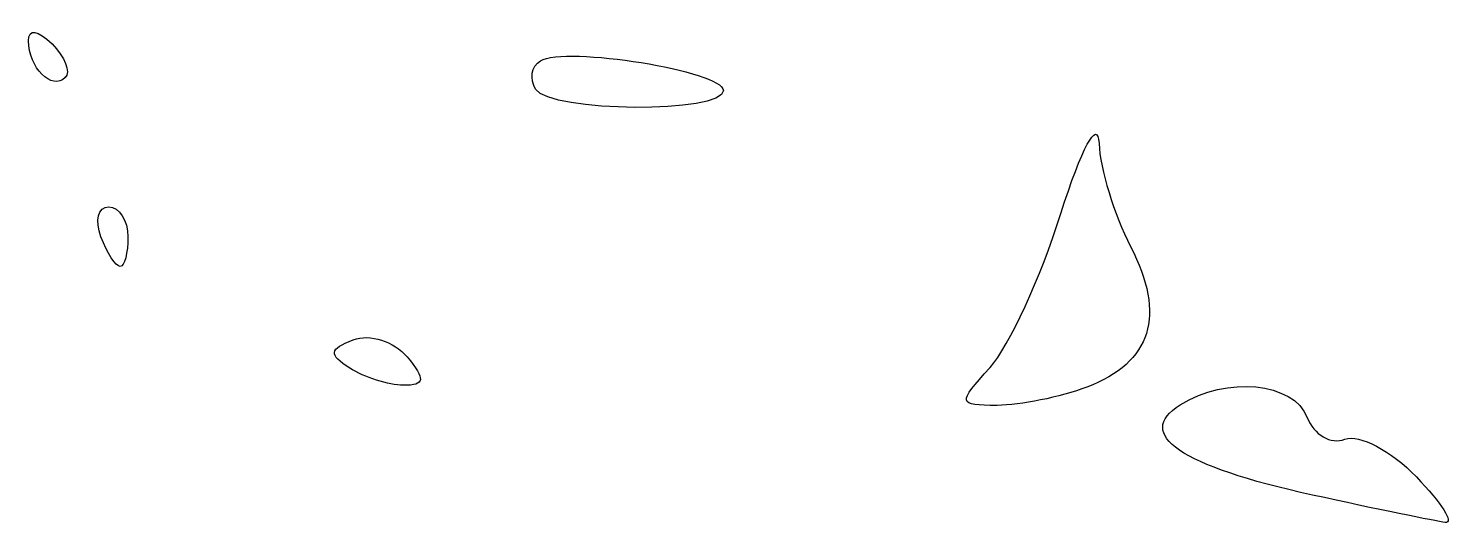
# Model space of a CAD drawing. Header units: centimetres. Extents: x -10.8 to 10.8, y -7.7 to 7.7.
# Drawn here: x -1.434 to 0.322, y -5.586 to -4.976 of the extents above; entities that cross this region are included whole.
import ezdxf

# ---------------------------------------------------------------- set-up
doc = ezdxf.new("R2010")
doc.units = ezdxf.units.CM
doc.header["$MEASUREMENT"] = 0
doc.layers.add('Layer 1', color=7, linetype='Continuous')

msp = doc.modelspace()

# ---------------------------------------------------------------- linework, layer by layer
at = {"layer": 'Layer 1'}
for points, knots in [([(-1.40459, -4.99496), (-1.42213, -4.97742), (-1.43352, -4.97597), (-1.43352, -4.99129), (-1.43352, -4.99129), (-1.43352, -5.02392), (-1.40461, -5.05284), (-1.38829, -5.03652), (-1.38829, -5.03652), (-1.38134, -5.02957), (-1.3887, -5.01087), (-1.40459, -4.99496)], [0, 0, 0, 0, 0.25, 0.25, 0.25, 0.25, 0.5, 0.5, 0.5, 0.5, 1, 1, 1, 1]), ([(-0.57778, -5.05238), (-0.57778, -5.02845), (-0.77255, -4.99688), (-0.80322, -5.01583), (-0.80322, -5.01583), (-0.81413, -5.02257), (-0.81673, -5.03833), (-0.80899, -5.05085), (-0.80899, -5.05085), (-0.79122, -5.07961), (-0.57778, -5.08102), (-0.57778, -5.05238)], [0, 0, 0, 0, 0.25, 0.25, 0.25, 0.25, 0.5, 0.5, 0.5, 0.5, 1, 1, 1, 1]), ([(-0.13017, -5.41775), (-0.05037, -5.38741), (-0.03248, -5.32959), (-0.07652, -5.24441), (-0.07652, -5.24441), (-0.09659, -5.20559), (-0.11402, -5.14853), (-0.11525, -5.11761), (-0.11525, -5.11761), (-0.11651, -5.08577), (-0.1369, -5.12328), (-0.16226, -5.20407), (-0.16226, -5.20407), (-0.18689, -5.28254), (-0.2261, -5.3678), (-0.24939, -5.39354), (-0.24939, -5.39354), (-0.28981, -5.43821), (-0.28942, -5.44033), (-0.24064, -5.44033), (-0.24064, -5.44033), (-0.21254, -5.44033), (-0.16283, -5.43017), (-0.13017, -5.41776), (-0.13017, -5.41776), (-0.13017, -5.41776), (-0.13017, -5.41775), (-0.13017, -5.41775)], [0, 0, 0, 0, 0.125, 0.125, 0.125, 0.125, 0.25, 0.25, 0.25, 0.25, 0.375, 0.375, 0.375, 0.375, 0.5, 0.5, 0.5, 0.5, 0.625, 0.625, 0.625, 0.625, 0.75, 0.75, 0.75, 0.75, 1, 1, 1, 1]), ([(-1.31106, -5.23251), (-1.31106, -5.21234), (-1.32172, -5.19584), (-1.33474, -5.19584), (-1.33474, -5.19584), (-1.34776, -5.19584), (-1.35209, -5.21234), (-1.34435, -5.23251), (-1.34435, -5.23251), (-1.33661, -5.25268), (-1.32595, -5.26918), (-1.32067, -5.26918), (-1.32067, -5.26918), (-1.31539, -5.26918), (-1.31106, -5.25268), (-1.31106, -5.23251)], [0, 0, 0, 0, 0.2, 0.2, 0.2, 0.2, 0.4, 0.4, 0.4, 0.4, 0.6, 0.6, 0.6, 0.6, 1, 1, 1, 1]), ([(-0.96737, -5.38066), (-0.98345, -5.36129), (-1.01322, -5.35182), (-1.03353, -5.35961), (-1.03353, -5.35961), (-1.06354, -5.37112), (-1.06435, -5.37766), (-1.03785, -5.39445), (-1.03785, -5.39445), (-1.01991, -5.40582), (-0.99014, -5.41529), (-0.97169, -5.4155), (-0.97169, -5.4155), (-0.94525, -5.41582), (-0.94433, -5.40841), (-0.96737, -5.38066)], [0, 0, 0, 0, 0.2, 0.2, 0.2, 0.2, 0.4, 0.4, 0.4, 0.4, 0.6, 0.6, 0.6, 0.6, 1, 1, 1, 1]), ([(0.27559, -5.52851), (0.24463, -5.49634), (0.20506, -5.47548), (0.18766, -5.48215), (0.18766, -5.48215), (0.17027, -5.48883), (0.14926, -5.47664), (0.14099, -5.45508), (0.14099, -5.45508), (0.1244, -5.41186), (0.04161, -5.4037), (-0.0153, -5.43968), (-0.0153, -5.43968), (-0.07256, -5.47588), (-0.01469, -5.51537), (0.14765, -5.55086), (0.14765, -5.55086), (0.22599, -5.56799), (0.29949, -5.58313), (0.31099, -5.5845), (0.31099, -5.5845), (0.32249, -5.58588), (0.30656, -5.56068), (0.27559, -5.52851)], [0, 0, 0, 0, 0.1428571, 0.1428571, 0.1428571, 0.1428571, 0.2857143, 0.2857143, 0.2857143, 0.2857143, 0.4285714, 0.4285714, 0.4285714, 0.4285714, 0.5714286, 0.5714286, 0.5714286, 0.5714286, 0.7142857, 0.7142857, 0.7142857, 0.7142857, 1, 1, 1, 1])]:
    msp.add_open_spline(points, degree=3, knots=knots, dxfattribs=at)

doc.saveas('drawing.dxf')
